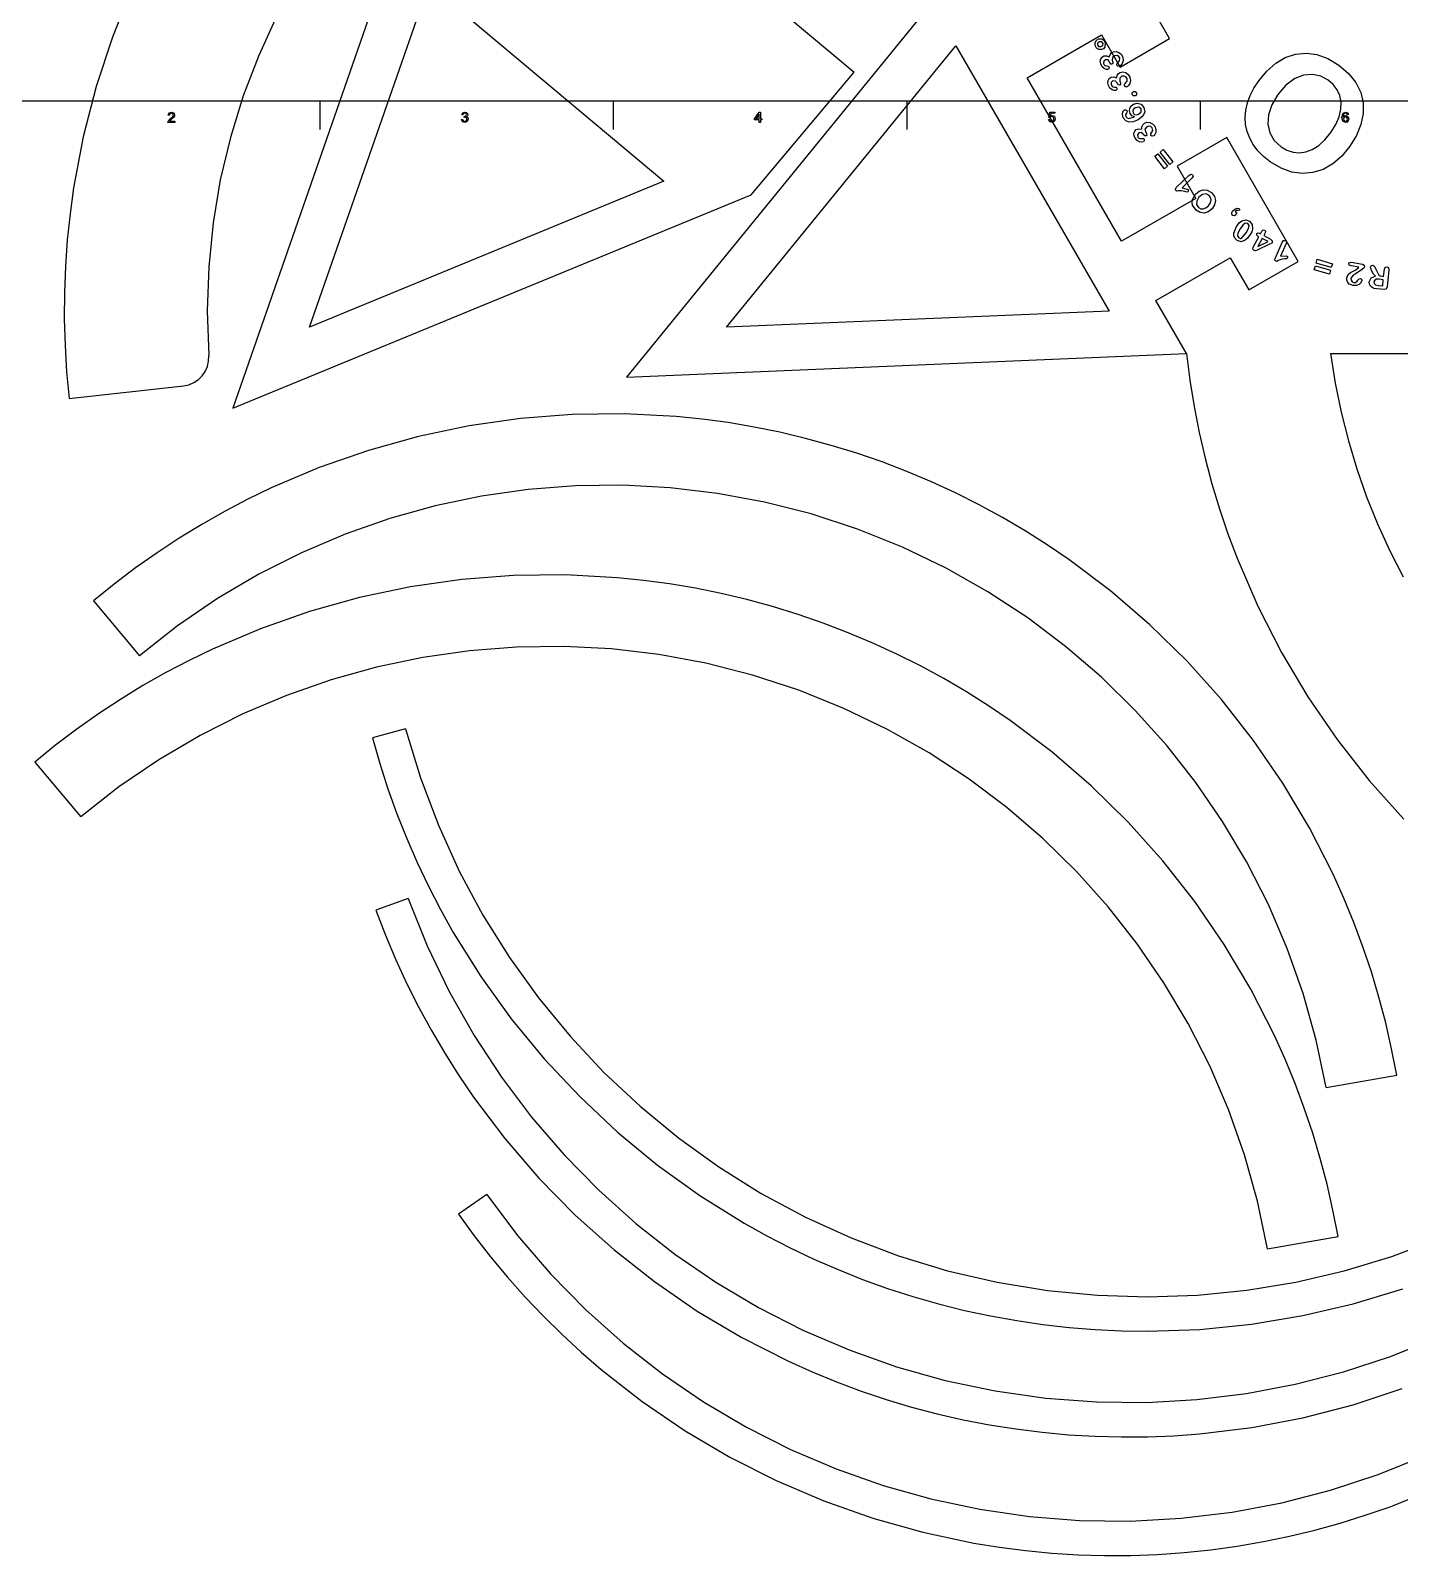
# Model space of a CAD drawing. Extents: x -180 to 1008, y 54 to 897.
# Drawn here: x 67.1 to 306.4, y 58.6 to 325.3 of the extents above; entities that cross this region are included whole.
import ezdxf

# ---------------------------------------------------------------- set-up
doc = ezdxf.new("R2010")
doc.units = 0

msp = doc.modelspace()

# ---------------------------------------------------------------- linework, layer by layer
at = {"layer": 'Layer 1'}
for p, q in [((19.999988, 313.001528), (830.999641, 313.001528)), ((117.624871, 313.001528), (117.624871, 308.00091)), ((168.937304, 313.001528), (168.937304, 308.00091)), ((220.249737, 313.001528), (220.249737, 308.00091)), ((271.5627, 313.001528), (271.5627, 308.00091)), ((91.073141, 309.245243), (91.098779, 309.397828)), ((91.098779, 309.397828), (91.242823, 309.635874)), ((91.114649, 310.524661), (91.289213, 310.909206)), ((91.340484, 310.501378), (91.114649, 310.524661)), ((91.242823, 309.635874), (91.530915, 309.906886)), ((91.289213, 310.909206), (91.695713, 311.042265)), ((91.436919, 310.765061), (91.340484, 310.501378)), ((91.4711, 309.57494), (91.378324, 309.456539)), ((91.378324, 309.456539), (92.256023, 309.456434)), ((91.690831, 310.860258), (91.436919, 310.765061)), ((91.72501, 309.800788), (91.4711, 309.57494)), ((91.530915, 309.906886), (91.925209, 310.285293)), ((91.933755, 310.769929), (91.690831, 310.860258)), ((91.695713, 311.042265), (92.103435, 310.899443)), ((92.063152, 310.115721), (91.72501, 309.800788)), ((91.925209, 310.285293), (92.027751, 310.550193)), ((92.027751, 310.550193), (91.933755, 310.769929)), ((92.209639, 310.334241), (92.063152, 310.115721)), ((92.103435, 310.899443), (92.253583, 310.545431)), ((92.253583, 310.545431), (92.209639, 310.334241)), ((92.256023, 309.456434), (92.256023, 309.245243)), ((142.414866, 309.739855), (142.634597, 309.769144)), ((142.414874, 309.739723), (142.414866, 309.739855)), ((142.59188, 309.375947), (142.414874, 309.739723)), ((142.436848, 310.600332), (142.619955, 310.942146)), ((142.656579, 310.561279), (142.436848, 310.600332)), ((142.983733, 309.23556), (142.59188, 309.375947)), ((142.619955, 310.942146), (142.975187, 311.064199)), ((142.634597, 309.769144), (142.762774, 309.499375)), ((142.766444, 310.802976), (142.656579, 310.561279)), ((142.762774, 309.499375), (142.984945, 309.417593)), ((142.980071, 310.883541), (142.766444, 310.802976)), ((142.848224, 310.11469), (142.872645, 310.307571)), ((143.003257, 310.139031), (142.848224, 310.11469)), ((142.872645, 310.307571), (142.908046, 310.304925)), ((142.908046, 310.304925), (143.160736, 310.378161)), ((142.975187, 311.064199), (143.244966, 311.000725)), ((143.191256, 310.804193), (142.980071, 310.883541)), ((143.415868, 309.397908), (142.983733, 309.23556)), ((142.984945, 309.417593), (143.246181, 309.525013)), ((143.254724, 310.040157), (143.003257, 310.139031)), ((143.160736, 310.378161), (143.273044, 310.603983)), ((143.273044, 310.603983), (143.191256, 310.804193)), ((143.244966, 311.000725), (143.43296, 310.829831)), ((143.246181, 309.525013), (143.353604, 309.791131)), ((143.436622, 310.387924), (143.252293, 310.236557)), ((143.252293, 310.236557), (143.498879, 310.083971)), ((143.353604, 309.791131), (143.254724, 310.040157)), ((143.586771, 309.795867), (143.415868, 309.397908)), ((143.43296, 310.829831), (143.498879, 310.599115)), ((143.498879, 310.599115), (143.436622, 310.387924)), ((143.498879, 310.083971), (143.586771, 309.795867)), ((193.65406, 309.880269), (194.470725, 311.039963)), ((193.65406, 309.678868), (193.65406, 309.880269)), ((194.430439, 309.678868), (193.65406, 309.678868)), ((194.430439, 310.687168), (193.870127, 309.880269)), ((193.870127, 309.880269), (194.430439, 309.880269)), ((194.430439, 309.880269), (194.430439, 310.687168)), ((194.430439, 309.250376), (194.430439, 309.678868)), ((194.470725, 311.039963), (194.65017, 311.039963)), ((194.65017, 311.039963), (194.65017, 309.880269)), ((194.65017, 309.880269), (194.891875, 309.880269)), ((194.891875, 309.678868), (194.65017, 309.678868)), ((194.65017, 309.678868), (194.65017, 309.250376)), ((194.891875, 309.880269), (194.891875, 309.678868)), ((245.038518, 309.757503), (245.269235, 309.777082)), ((245.214302, 309.394997), (245.038518, 309.757555)), ((245.038518, 309.757555), (245.038518, 309.757503)), ((245.077581, 310.134771), (245.250926, 311.053959)), ((245.283885, 310.107916), (245.077581, 310.134771)), ((245.613481, 309.258287), (245.214302, 309.394997)), ((245.250926, 311.053959), (246.140835, 311.053959)), ((245.269235, 309.777082), (245.387646, 309.523188)), ((245.418163, 310.232429), (245.283885, 310.107916)), ((245.426709, 310.844013), (245.330271, 310.363054)), ((245.330271, 310.363054), (245.668414, 310.475343)), ((245.387646, 309.523188), (245.613481, 309.438945)), ((245.609819, 310.281245), (245.418163, 310.232429)), ((246.140835, 310.844013), (245.426709, 310.844013)), ((245.885703, 310.172607), (245.609819, 310.281245)), ((245.613481, 309.438945), (245.882041, 309.558589)), ((246.08346, 309.475563), (245.613481, 309.258287)), ((245.668414, 310.475343), (246.063928, 310.312995)), ((245.882041, 309.558589), (245.991906, 309.875983)), ((245.991906, 309.875983), (245.885703, 310.172607)), ((246.063928, 310.312995), (246.225065, 309.895509)), ((246.225065, 309.895509), (246.08346, 309.475563)), ((246.140835, 311.053959), (246.140835, 310.844013)), ((296.341215, 310.103868), (296.532852, 310.858274)), ((296.514543, 309.437357), (296.341215, 310.103868)), ((296.962562, 309.23593), (296.514543, 309.437357)), ((296.532852, 310.858274), (296.983305, 311.063352)), ((296.621964, 310.603163), (296.559708, 310.189328)), ((296.559708, 310.189328), (296.753806, 310.368769)), ((296.697661, 310.125961), (296.593892, 309.846402)), ((296.593892, 309.846402), (296.641517, 309.629127)), ((296.593892, 309.846402), (296.593892, 309.846402)), ((296.785556, 310.82409), (296.621964, 310.603163)), ((296.641517, 309.629127), (296.77701, 309.47043)), ((296.950338, 310.233382), (296.697661, 310.125961)), ((296.753806, 310.368769), (296.994285, 310.427374)), ((296.77701, 309.47043), (296.958884, 309.41672)), ((296.969891, 310.882695), (296.785556, 310.82409)), ((297.199363, 310.125961), (296.950338, 310.233382)), ((296.958884, 309.41672), (297.198146, 309.529009)), ((297.1896, 310.788688), (296.969891, 310.882695)), ((296.983305, 311.063352), (297.328771, 310.944951)), ((296.994285, 310.427374), (297.367823, 310.264999)), ((297.272627, 310.600702), (297.1896, 310.788688)), ((297.198146, 309.529009), (297.298265, 309.834205)), ((297.298265, 309.834205), (297.199363, 310.125961)), ((297.449633, 309.533798), (297.25064, 309.312844)), ((297.491119, 310.6179), (297.272627, 310.600702)), ((297.328771, 310.944951), (297.491119, 310.617794)), ((297.367823, 310.264999), (297.522869, 309.847514)), ((297.522869, 309.847514), (297.449633, 309.533798)), ((297.491119, 310.617794), (297.491119, 310.6179)), ((92.256023, 309.245243), (91.073141, 309.245243)), ((194.65017, 309.250376), (194.430439, 309.250376)), ((297.25064, 309.312844), (296.962562, 309.23593))]:
    msp.add_line(p, q, dxfattribs=at)
at = {"layer": 'Visible'}
for p, q in [((150.972877, 368.44923), (211.028721, 318.053846)), ((132.974619, 347.00028), (102.447562, 259.286523)), ((266.204867, 323.915339), (253.703313, 345.565949)), ((229.954343, 336.703926), (171.268775, 264.720528)), ((115.851336, 273.460763), (136.71741, 333.41617)), ((136.71741, 333.41617), (177.767992, 298.969184)), ((84.725765, 332.583045), (81.357201, 324.168319)), ((110.113792, 327.856978), (106.947386, 320.975178)), ((81.357201, 324.168319), (78.537288, 315.545247)), ((241.304953, 317.044965), (254.293333, 324.544517)), ((253.16795, 323.211971), (253.399569, 323.619932)), ((253.179063, 322.688309), (253.16795, 323.211971)), ((253.399569, 323.619932), (253.835721, 323.855437)), ((253.624864, 323.125638), (253.569489, 322.787395)), ((253.569489, 322.787395), (253.779608, 322.516568)), ((253.968634, 323.332119), (253.624864, 323.125638)), ((253.835713, 323.855305), (254.328117, 323.85848)), ((253.835721, 323.855437), (253.835713, 323.855305)), ((254.36341, 323.315979), (253.968634, 323.332119)), ((253.968634, 323.332119), (253.968634, 323.332119)), ((254.179589, 322.501751), (254.518816, 322.704316)), ((254.293333, 324.544517), (257.545058, 318.915355)), ((254.328117, 323.85848), (254.720521, 323.611836)), ((254.571587, 323.041897), (254.36341, 323.315979)), ((254.518816, 322.704316), (254.571587, 323.041897)), ((254.720521, 323.611836), (254.959412, 323.140508)), ((254.959412, 323.140508), (254.888004, 322.396421)), ((257.545058, 318.915355), (266.204867, 323.915339)), ((106.947386, 320.975178), (104.238054, 313.893088)), ((188.711145, 273.455736), (228.824573, 322.658808)), ((228.824573, 322.658808), (255.618894, 276.248939)), ((253.419235, 322.222881), (253.179063, 322.688309)), ((253.817504, 321.97494), (253.419235, 322.222881)), ((253.779608, 322.516568), (254.179589, 322.501751)), ((254.31251, 321.978644), (253.817504, 321.97494)), ((254.079687, 319.943498), (254.160882, 320.361116)), ((254.160882, 320.361116), (254.38518, 320.683405)), ((254.652898, 322.133015), (254.31251, 321.978644)), ((254.38518, 320.683405), (254.724095, 320.875889)), ((254.888004, 322.396421), (254.652898, 322.133015)), ((254.987741, 320.207367), (254.69316, 319.964162)), ((254.724095, 320.875889), (255.200082, 320.903485)), ((255.438974, 320.162229), (254.987741, 320.207367)), ((255.200082, 320.903485), (255.656827, 320.699465)), ((255.70592, 319.801946), (255.438974, 320.162229)), ((255.656827, 320.699465), (255.79572, 321.112902)), ((255.79572, 321.112902), (256.036773, 321.417966)), ((256.036773, 321.417966), (256.375574, 321.601984)), ((256.213443, 320.597495), (256.187064, 320.087405)), ((256.187064, 320.087405), (256.247829, 319.932015)), ((256.629564, 320.910417), (256.213443, 320.597495)), ((256.375574, 321.601984), (256.856094, 321.650747)), ((257.01622, 320.926556), (256.629564, 320.910417)), ((256.856094, 321.650747), (257.332248, 321.500807)), ((257.326502, 320.75762), (257.01622, 320.926556)), ((257.500251, 320.477559), (257.326502, 320.75762)), ((257.332248, 321.500807), (257.736105, 321.153119)), ((257.465723, 319.993081), (257.500251, 320.477559)), ((257.736105, 321.153119), (258.006004, 320.633107)), ((258.071194, 320.047903), (257.925343, 319.558953)), ((258.006004, 320.633107), (258.071194, 320.047903)), ((284.749069, 319.586535), (286.420209, 320.57251)), ((286.420209, 320.57251), (288.200071, 321.169846)), ((288.200071, 321.169846), (290.055676, 321.355918)), ((290.055676, 321.355918), (291.954043, 321.1081)), ((291.954043, 321.1081), (293.874891, 320.415646)), ((293.874891, 320.415646), (295.797961, 319.267855)), ((193.031785, 296.604923), (211.028721, 318.053846)), ((254.15485, 319.468572), (254.079687, 319.943498)), ((254.400544, 318.98031), (254.15485, 319.468572)), ((254.735993, 318.661541), (254.400544, 318.98031)), ((254.69316, 319.964162), (254.666405, 319.552603)), ((254.666405, 319.552603), (254.792217, 319.307996)), ((255.09245, 318.515782), (254.735993, 318.661541)), ((254.792217, 319.307996), (254.957896, 319.186024)), ((254.957896, 319.186024), (255.177998, 319.132128)), ((255.396636, 318.525307), (255.09245, 318.515782)), ((255.177998, 319.132128), (255.420538, 319.105088)), ((255.592364, 318.68067), (255.396636, 318.525307)), ((255.420538, 319.105088), (255.534322, 319.039841)), ((255.534322, 319.039841), (255.613927, 318.896094)), ((255.613927, 318.896094), (255.592364, 318.68067)), ((255.739326, 319.696775), (255.70592, 319.801946)), ((255.903296, 319.447432), (255.739326, 319.696775)), ((256.129671, 319.418063), (255.903296, 319.447432)), ((256.302256, 319.557577), (256.129671, 319.418063)), ((256.247829, 319.932015), (256.302073, 319.797104)), ((256.302073, 319.797104), (256.302256, 319.557577)), ((256.91348, 317.031471), (257.022938, 317.453666)), ((256.954405, 319.421555), (257.026494, 319.540327)), ((256.954935, 319.2695), (256.954405, 319.421555)), ((257.123662, 319.058309), (256.954935, 319.2695)), ((257.022938, 317.453666), (257.24193, 317.77495)), ((257.026494, 319.540327), (257.465723, 319.993081)), ((257.391793, 319.039524), (257.123662, 319.058309)), ((257.24193, 317.77495), (257.566947, 317.98233)), ((257.658244, 319.211767), (257.391793, 319.039524)), ((257.566947, 317.98233), (258.042844, 318.064774)), ((257.925343, 319.558953), (257.658244, 319.211767)), ((258.042844, 318.064774), (258.528367, 317.948728)), ((258.528367, 317.948728), (258.955687, 317.630302)), ((258.955687, 317.630302), (259.261503, 317.130558)), ((281.780679, 316.51543), (283.198582, 318.228611)), ((283.198582, 318.228611), (284.749069, 319.586535)), ((289.633119, 317.532146), (288.076151, 316.905727)), ((291.166067, 317.654761), (289.633119, 317.532146)), ((292.615424, 317.337172), (291.166067, 317.654761)), ((295.797961, 319.267855), (297.50159, 317.818961)), ((297.50159, 317.818961), (298.786384, 316.207325)), ((78.537288, 315.545247), (76.277847, 306.740801)), ((257.804349, 288.465794), (241.304953, 317.044965)), ((255.393434, 316.166417), (255.445044, 316.588718)), ((255.501824, 315.697947), (255.393434, 316.166417)), ((255.445044, 316.588718), (255.646111, 316.925982)), ((255.78126, 315.228206), (255.501824, 315.697947)), ((255.646111, 316.925982), (255.970643, 317.141855)), ((256.138307, 314.933831), (255.78126, 315.228206)), ((255.970643, 317.141855), (256.443511, 317.202842)), ((256.280581, 316.493627), (256.003841, 316.230314)), ((256.003841, 316.230314), (256.006222, 315.817882)), ((256.006222, 315.817882), (256.148935, 315.582747)), ((256.504135, 314.813498), (256.138307, 314.933831)), ((256.148935, 315.582747), (256.322785, 315.472733)), ((256.73387, 316.480398), (256.280581, 316.493627)), ((256.322785, 315.472733), (256.546133, 315.434448)), ((256.443511, 317.202842), (256.91348, 317.031471)), ((256.806898, 314.844375), (256.504135, 314.813498)), ((256.546133, 315.434448), (256.789975, 315.424394)), ((257.025504, 316.139774), (256.73387, 316.480398)), ((256.789975, 315.424394), (256.908066, 315.36735)), ((256.991212, 315.013126), (256.806898, 314.844375)), ((256.908066, 315.36735), (256.997588, 315.229555)), ((256.997588, 315.229555), (256.991212, 315.013126)), ((257.066231, 316.037433), (257.025504, 316.139774)), ((257.247338, 315.800234), (257.066231, 316.037433)), ((257.475216, 315.786741), (257.247338, 315.800234)), ((257.637559, 315.938056), (257.475216, 315.786741)), ((257.868865, 317.310553), (257.475793, 316.969136)), ((257.475793, 316.969136), (257.485371, 316.458464)), ((257.485371, 316.458464), (257.556916, 316.307731)), ((257.556916, 316.307731), (257.62052, 316.176948)), ((257.62052, 316.176948), (257.637559, 315.938056)), ((258.253434, 317.35376), (257.868865, 317.310553)), ((258.574833, 317.207075), (258.253434, 317.35376)), ((258.297749, 315.848124), (258.361302, 315.971684)), ((258.308967, 315.696491), (258.297749, 315.848124)), ((258.492135, 315.49771), (258.308967, 315.696491)), ((258.361302, 315.971684), (258.76759, 316.454204)), ((258.76093, 315.497737), (258.492135, 315.49771)), ((258.767855, 316.939926), (258.574833, 317.207075)), ((259.014602, 315.688289), (258.76093, 315.497737)), ((258.76759, 316.454204), (258.767855, 316.939926)), ((259.256613, 316.053387), (259.014602, 315.688289)), ((259.367701, 316.551385), (259.256613, 316.053387)), ((259.261503, 317.130558), (259.367701, 316.551385)), ((280.304863, 313.957159), (280.954564, 315.236328)), ((280.954564, 315.236328), (281.780679, 316.51543)), ((286.545215, 315.769114), (285.112632, 314.100051)), ((288.076151, 316.905727), (286.545215, 315.769114)), ((293.943851, 316.627066), (292.615424, 317.337172)), ((294.829222, 315.85552), (293.943851, 316.627066)), ((295.505559, 314.956122), (294.829222, 315.85552)), ((295.956162, 313.940771), (295.505559, 314.956122)), ((298.786384, 316.207325), (299.639217, 314.467486)), ((104.238054, 313.893088), (101.997214, 306.633516)), ((259.227771, 311.713327), (259.473733, 312.130786)), ((259.473733, 312.130786), (259.872653, 312.444211)), ((259.669911, 314.420249), (259.874809, 314.648557)), ((259.683695, 314.10984), (259.669911, 314.420249)), ((259.910721, 313.901375), (259.683695, 314.10984)), ((259.872653, 312.444211), (260.561352, 312.613994)), ((259.874809, 314.648557), (260.198513, 314.665491)), ((260.215113, 313.915398), (259.910721, 313.901375)), ((260.198513, 314.665491), (260.413534, 314.457396)), ((260.437064, 314.151644), (260.215113, 313.915398)), ((260.413516, 314.457528), (260.437064, 314.151644)), ((260.413534, 314.457396), (260.413516, 314.457528)), ((260.561352, 312.613994), (261.215435, 312.415186)), ((261.215435, 312.415186), (261.697146, 311.877791)), ((279.534703, 311.398621), (279.831576, 312.677924)), ((279.831576, 312.677924), (280.304863, 313.957159)), ((284.062633, 312.325542), (283.472766, 310.583464)), ((285.112632, 314.100051), (284.062633, 312.325542)), ((285.112632, 314.100051), (285.112632, 314.100051)), ((296.186591, 312.805506), (295.956162, 313.940771)), ((296.150784, 311.562273), (296.186591, 312.805506)), ((299.639217, 314.467486), (300.062911, 312.656282)), ((300.062911, 312.656282), (300.06819, 310.782877)), ((257.947026, 310.633881), (258.054883, 311.13897)), ((258.113125, 310.037617), (257.947026, 310.633881)), ((258.054883, 311.13897), (258.328062, 311.437023)), ((258.531312, 309.539354), (258.113125, 310.037617)), ((258.328062, 311.437023), (258.544951, 311.458454)), ((258.651808, 310.876212), (258.516697, 310.581837)), ((258.516697, 310.581837), (258.575744, 310.260237)), ((259.105793, 309.307209), (258.531312, 309.539354)), ((258.544951, 311.458454), (258.723045, 311.313012)), ((258.575744, 310.260237), (258.783243, 310.048306)), ((258.760092, 311.09534), (258.651808, 310.876212)), ((258.723045, 311.313012), (258.760092, 311.09534)), ((258.783243, 310.048306), (259.088804, 309.943531)), ((259.088804, 309.943531), (260.09309, 310.21785)), ((259.166814, 311.25155), (259.227771, 311.713327)), ((259.302847, 310.79144), (259.166814, 311.25155)), ((259.621624, 310.416685), (259.302847, 310.79144)), ((260.09309, 310.217824), (259.621624, 310.416685)), ((259.889427, 311.545978), (259.760014, 311.218133)), ((259.760014, 311.218133), (259.827594, 310.891955)), ((259.827594, 310.891955), (260.056276, 310.651767)), ((260.682692, 309.689319), (259.832608, 309.354252)), ((260.219804, 311.816726), (259.889427, 311.545978)), ((260.056276, 310.651767), (260.398797, 310.557575)), ((260.09309, 310.21785), (260.09309, 310.217824)), ((260.81737, 311.934783), (260.219804, 311.816726)), ((260.398797, 310.557575), (260.787687, 310.661688)), ((261.532813, 310.337971), (260.682692, 309.689319)), ((260.787687, 310.661688), (261.232207, 311.112062)), ((261.222841, 311.642868), (260.81737, 311.934783)), ((261.232207, 311.112062), (261.222841, 311.642868)), ((261.222841, 311.642868), (261.222841, 311.642868)), ((261.86964, 311.087032), (261.532813, 310.337971)), ((261.697146, 311.877791), (261.86964, 311.087032)), ((279.416934, 310.128893), (279.534703, 311.398621)), ((279.488899, 308.889489), (279.416934, 310.128893)), ((283.472766, 310.583464), (283.353363, 308.929412)), ((295.248665, 308.85438), (295.840789, 310.229332)), ((295.840789, 310.229332), (296.150784, 311.562273)), ((300.06819, 310.782877), (299.665792, 308.856366)), ((76.277847, 306.740801), (74.590702, 297.78195)), ((259.832608, 309.354252), (259.105793, 309.307209)), ((259.959722, 307.344267), (260.096421, 307.712355)), ((259.985413, 306.919612), (259.959722, 307.344267)), ((260.176807, 306.478499), (259.985413, 306.919612)), ((260.096421, 307.712355), (260.376519, 307.983394)), ((260.376519, 307.983394), (260.830536, 308.128994)), ((260.798807, 307.401999), (260.574303, 307.09294)), ((260.574303, 307.09294), (260.651183, 306.687731)), ((261.247011, 307.471003), (260.798807, 307.401999)), ((260.830536, 308.128994), (261.323761, 308.045492)), ((261.595482, 307.188798), (261.247011, 307.471003)), ((261.323761, 308.045492), (261.35499, 308.480546)), ((261.35499, 308.480546), (261.512213, 308.836145)), ((261.512213, 308.836145), (261.794322, 309.098929)), ((261.654037, 307.09548), (261.595482, 307.188798)), ((261.875088, 306.894979), (261.654037, 307.09548)), ((261.794322, 309.098929), (262.247436, 309.266145)), ((262.101622, 306.923078), (261.875088, 306.894979)), ((262.212958, 308.492981), (261.888177, 308.086052)), ((261.888177, 308.086052), (261.990028, 307.585541)), ((261.990028, 307.585541), (262.087675, 307.450259)), ((262.087675, 307.450259), (262.173898, 307.333155)), ((262.233895, 307.101274), (262.101622, 306.923078)), ((262.173898, 307.333155), (262.233895, 307.101274)), ((262.583353, 308.605085), (262.212958, 308.492981)), ((262.247436, 309.266145), (262.745947, 309.239952)), ((262.925996, 308.51899), (262.583353, 308.605085)), ((262.745947, 309.239952), (263.223842, 309.004129)), ((262.899379, 307.13231), (262.939516, 307.265342)), ((262.937841, 306.985228), (262.899379, 307.13231)), ((263.164184, 308.29121), (262.925996, 308.51899)), ((263.153971, 306.822854), (262.937841, 306.985228)), ((262.939516, 307.265342), (263.251753, 307.813426)), ((263.418322, 306.871537), (263.153971, 306.822854)), ((263.251753, 307.813426), (263.164184, 308.29121)), ((263.223842, 309.004129), (263.615063, 308.568017)), ((263.633311, 307.104873), (263.418322, 306.871537)), ((263.615063, 308.568017), (263.82434, 308.017631)), ((263.805237, 307.507753), (263.633311, 307.104873)), ((263.82434, 308.017631), (263.805237, 307.507753)), ((279.7506, 307.68041), (279.488899, 308.889489)), ((280.202035, 306.501655), (279.7506, 307.68041)), ((283.353363, 308.929412), (283.714788, 307.419028)), ((283.714788, 307.419028), (284.499429, 306.089265)), ((293.366341, 306.221145), (294.38873, 307.469191)), ((294.38873, 307.469191), (295.248665, 308.85438)), ((298.874798, 306.938726), (297.736572, 305.076058)), ((299.665792, 308.856366), (298.874798, 306.938726)), ((101.997214, 306.633516), (100.236284, 299.219271)), ((260.536661, 306.067072), (260.176807, 306.478499)), ((260.941089, 305.842203), (260.536661, 306.067072)), ((260.651183, 306.687731), (260.834097, 306.482309)), ((260.834097, 306.482309), (261.024988, 306.40558)), ((261.322655, 305.79008), (260.941089, 305.842203)), ((261.024988, 306.40558), (261.25158, 306.408226)), ((261.25158, 306.408226), (261.493186, 306.442622)), ((261.614826, 305.87525), (261.322655, 305.79008)), ((261.493186, 306.442622), (261.619655, 306.407882)), ((261.765554, 306.07456), (261.614826, 305.87525)), ((261.619655, 306.407882), (261.732639, 306.288555)), ((261.732639, 306.288555), (261.765554, 306.07456)), ((264.542826, 304.060713), (265.096265, 304.495211)), ((266.24429, 301.893434), (264.542826, 304.060713)), ((265.096265, 304.495211), (266.797718, 302.327933)), ((276.203459, 306.594863), (267.543657, 301.594879)), ((288.705006, 284.944194), (276.203459, 306.594863)), ((280.830205, 305.368836), (280.202035, 306.501655)), ((281.641171, 304.300715), (280.830205, 305.368836)), ((282.634934, 303.297292), (281.641171, 304.300715)), ((284.499429, 306.089265), (285.687852, 304.983467)), ((285.687852, 304.983467), (286.709177, 304.396232)), ((286.709177, 304.396232), (287.793371, 304.049765)), ((287.793371, 304.049765), (288.895926, 303.946458)), ((288.895926, 303.946458), (290.010484, 304.09505)), ((290.010484, 304.09505), (291.130324, 304.521371)), ((291.130324, 304.521371), (292.27093, 305.235364)), ((292.27093, 305.235364), (293.366341, 306.221145)), ((297.736572, 305.076058), (296.315096, 303.369623)), ((263.604942, 303.324405), (264.158379, 303.758903)), ((265.306396, 301.157153), (263.604942, 303.324405)), ((264.158379, 303.758903), (265.859851, 301.591624)), ((265.859851, 301.591624), (265.306396, 301.157153)), ((266.797718, 302.327933), (266.24429, 301.893434)), ((267.543657, 301.594879), (270.792737, 295.965717)), ((283.811492, 302.358567), (282.634934, 303.297292)), ((285.685297, 301.241781), (283.811492, 302.358567)), ((283.811492, 302.358567), (283.811492, 302.358567)), ((294.737997, 302.009728), (293.035866, 301.033303)), ((296.315096, 303.369623), (294.737997, 302.009728)), ((100.236284, 299.219271), (98.966683, 291.673162)), ((177.767992, 298.969184), (115.851336, 273.460763)), ((267.380277, 297.846267), (269.587005, 299.987696)), ((270.170861, 299.536423), (268.417072, 297.834493)), ((269.587005, 299.987696), (269.941593, 300.203629)), ((269.941593, 300.203629), (270.230604, 300.099588)), ((270.334876, 299.834026), (270.170861, 299.536423)), ((270.170861, 299.536423), (270.170861, 299.536423)), ((270.230604, 300.099588), (270.334876, 299.834026)), ((287.569597, 300.562867), (285.685297, 301.241781)), ((289.433389, 300.301929), (287.569597, 300.562867)), ((291.261576, 300.461396), (289.433389, 300.301929)), ((293.035866, 301.033303), (291.261576, 300.461396)), ((74.590702, 297.78195), (73.965435, 293.253051)), ((102.447562, 259.286523), (193.031785, 296.604923)), ((267.222348, 297.573244), (267.380277, 297.846267)), ((267.302305, 297.332764), (267.222348, 297.573244)), ((267.456689, 297.243071), (267.302305, 297.332764)), ((267.778237, 297.281938), (267.456689, 297.243071)), ((268.291237, 297.297019), (267.778237, 297.281938)), ((268.883479, 297.149488), (268.291237, 297.297019)), ((268.417072, 297.834493), (269.432489, 297.540065)), ((269.214287, 297.04765), (268.883479, 297.149488)), ((269.418678, 297.126257), (269.214287, 297.04765)), ((269.509165, 297.333796), (269.418678, 297.126257)), ((269.432489, 297.540065), (269.509165, 297.333796)), ((270.184249, 295.73881), (270.722701, 296.695304)), ((270.722701, 296.695304), (271.362622, 297.237911)), ((271.327035, 296.158439), (270.938151, 295.502935)), ((271.960738, 296.649241), (271.32693, 296.158439)), ((271.32693, 296.158439), (271.327035, 296.158439)), ((271.362622, 297.237911), (272.067921, 297.480322)), ((272.579254, 296.7356), (271.960738, 296.649241)), ((272.067921, 297.480322), (272.800498, 297.395285)), ((273.102229, 296.480728), (272.579254, 296.7356)), ((272.800498, 297.395285), (273.516063, 296.960866)), ((273.375014, 296.123779), (273.102229, 296.480728)), ((273.466321, 295.690154), (273.375014, 296.123779)), ((273.516063, 296.960866), (274.040731, 296.304568)), ((274.040731, 296.304568), (274.22123, 295.58567)), ((270.792737, 295.965717), (257.804349, 288.465794)), ((270.126536, 295.249259), (270.184249, 295.73881)), ((270.219517, 294.768664), (270.126536, 295.249259)), ((270.844515, 293.888687), (270.219517, 294.768664)), ((271.544179, 293.46464), (270.844515, 293.888687)), ((270.844515, 293.888687), (270.844515, 293.888687)), ((270.938151, 295.502935), (270.923864, 294.879709)), ((270.923864, 294.879709), (271.262186, 294.365281)), ((271.262186, 294.365281), (271.655595, 294.141867)), ((272.263871, 293.373068), (271.544179, 293.46464)), ((271.655595, 294.141867), (272.089828, 294.10763)), ((272.089828, 294.10763), (272.553827, 294.286567)), ((272.973456, 293.608124), (272.263871, 293.373068)), ((272.553827, 294.286567), (273.011212, 294.682039)), ((273.619171, 294.149196), (272.973456, 293.608124)), ((273.011212, 294.682039), (273.348661, 295.193346)), ((273.348661, 295.193346), (273.466321, 295.690154)), ((274.069756, 294.850632), (273.619171, 294.149196)), ((274.22123, 295.58567), (274.069756, 294.850632)), ((277.067931, 293.448686), (277.212922, 293.754226)), ((277.081425, 293.185214), (277.067931, 293.448686)), ((277.212922, 293.754226), (277.592943, 294.093554)), ((277.592943, 294.093554), (278.031648, 294.232857)), ((277.694437, 293.661966), (277.88155, 293.396907)), ((277.694463, 293.661966), (277.694437, 293.661966)), ((277.898239, 293.812759), (277.694463, 293.661966)), ((277.88155, 293.396907), (277.809001, 293.07274)), ((278.204288, 293.836353), (277.898239, 293.812759)), ((278.031648, 294.232857), (278.349545, 294.174675)), ((278.396799, 293.916892), (278.204288, 293.836353)), ((278.349545, 294.174675), (278.428417, 294.049289)), ((278.428417, 294.049289), (278.396799, 293.916892)), ((73.965435, 293.253051), (73.487674, 288.695665)), ((98.966683, 291.673162), (98.199828, 284.017997)), ((277.231284, 292.992836), (277.081425, 293.185214)), ((277.541085, 292.914016), (277.231284, 292.992836)), ((277.427579, 289.880308), (277.924174, 291.049897)), ((277.809001, 293.07274), (277.541085, 292.914016)), ((277.924174, 291.049897), (277.924201, 291.049897)), ((277.924201, 291.049897), (278.373754, 291.661719)), ((278.373754, 291.661719), (278.848495, 292.041739)), ((279.012669, 291.29035), (278.517872, 290.611827)), ((278.848495, 292.041739), (279.509027, 292.202897)), ((279.440711, 291.601394), (279.012669, 291.29035)), ((279.859493, 291.540381), (279.440711, 291.601394)), ((279.509027, 292.202897), (280.145851, 292.004327)), ((280.092326, 291.199783), (279.859493, 291.540381)), ((279.99959, 290.68038), (280.092326, 291.199783)), ((280.145851, 292.004327), (280.642659, 291.417773)), ((280.642659, 291.417773), (280.712694, 290.617833)), ((73.487674, 288.695665), (73.158899, 284.113163)), ((277.445041, 289.364424), (277.427579, 289.880308)), ((277.638478, 288.931169), (277.445041, 289.364424)), ((278.014477, 288.585994), (277.638478, 288.931169)), ((278.734354, 288.373111), (278.014477, 288.585994)), ((278.13936, 289.901183), (278.055222, 289.395407)), ((278.055222, 289.395407), (278.29631, 289.052772)), ((278.517872, 290.611827), (278.13936, 289.901183)), ((278.29631, 289.052772), (278.598332, 288.967801)), ((278.517872, 290.611827), (278.517872, 290.611827)), ((278.598332, 288.967801), (278.904798, 289.091189)), ((279.436584, 288.62547), (278.734354, 288.373111)), ((278.904798, 289.091189), (279.608166, 289.949311)), ((279.848196, 289.026234), (279.436584, 288.62547)), ((279.608166, 289.949311), (279.99959, 290.68038)), ((280.274333, 289.621096), (279.848196, 289.026234)), ((280.554923, 290.136292), (280.274333, 289.621096)), ((280.712694, 290.617833), (280.554923, 290.136292)), ((280.82202, 287.426962), (281.80476, 289.258591)), ((281.438604, 289.519046), (281.44416, 289.796435)), ((281.703002, 289.313201), (281.438604, 289.519046)), ((281.44416, 289.796435), (281.641989, 289.949337)), ((281.641989, 289.949337), (281.944778, 289.866126)), ((282.396368, 288.94117), (281.658684, 287.566265)), ((281.658684, 287.566265), (283.413928, 288.395203)), ((281.80476, 289.258591), (281.703002, 289.313201)), ((281.944778, 289.866126), (282.089134, 289.788683)), ((282.089134, 289.788683), (282.325301, 290.228843)), ((282.325301, 290.228843), (282.551784, 290.457813)), ((283.413928, 288.395203), (282.396368, 288.94117)), ((282.551784, 290.457813), (282.814092, 290.42982)), ((282.916935, 289.911423), (282.680768, 289.471262)), ((282.680768, 289.471262), (283.868719, 288.833882)), ((282.814092, 290.42982), (282.981202, 290.224345)), ((282.981202, 290.224345), (282.916909, 289.911423)), ((282.916909, 289.911423), (282.916935, 289.911423)), ((283.94865, 288.062596), (283.826677, 288.000049)), ((283.868719, 288.833882), (284.152538, 288.550567)), ((284.050382, 288.132975), (283.94865, 288.062596)), ((284.115205, 288.214017), (284.050382, 288.132975)), ((284.152538, 288.550567), (284.115205, 288.214017)), ((284.632782, 285.458782), (285.89233, 288.263917)), ((286.601597, 288.060374), (285.600574, 285.830944)), ((285.89233, 288.263917), (286.14207, 288.595572)), ((286.14207, 288.595572), (286.449065, 288.605653)), ((286.449065, 288.605653), (286.644063, 288.397399)), ((286.644063, 288.397399), (286.601597, 288.060268)), ((286.601597, 288.060268), (286.601597, 288.060374)), ((263.802446, 278.073503), (276.793479, 285.573373)), ((276.793479, 285.573373), (280.042558, 279.944369)), ((280.74625, 287.069901), (280.82202, 287.426962)), ((280.960794, 286.822205), (280.74625, 287.069901)), ((281.193124, 286.795085), (280.960794, 286.822205)), ((281.522503, 286.926186), (281.193124, 286.795085)), ((283.676923, 287.931072), (281.522503, 286.926186)), ((283.826677, 288.000049), (283.676923, 287.931072)), ((284.586877, 285.146733), (284.632782, 285.458782)), ((285.600574, 285.830944), (286.652926, 285.932465)), ((286.287035, 285.366707), (285.682198, 285.285004)), ((286.632077, 285.394277), (286.287035, 285.366707)), ((286.79297, 285.542813), (286.632077, 285.394277)), ((286.652926, 285.932465), (286.800378, 285.769111)), ((286.800378, 285.769111), (286.79297, 285.542813)), ((73.158899, 284.113163), (72.980586, 279.508917)), ((98.199828, 284.017997), (97.947138, 276.276584)), ((280.042558, 279.944369), (288.705006, 284.944194)), ((284.750019, 284.952793), (284.586877, 285.146733)), ((284.926602, 284.9266), (284.750019, 284.952793)), ((285.211055, 285.081487), (284.926602, 284.9266)), ((285.682198, 285.285004), (285.211055, 285.081487)), ((291.487069, 283.485945), (291.683046, 284.161717)), ((294.133429, 282.718575), (291.487069, 283.485945)), ((291.683046, 284.161717), (294.329379, 283.394347)), ((291.819148, 284.631166), (292.015124, 285.306938)), ((294.465507, 283.86377), (291.819148, 284.631166)), ((292.015124, 285.306938), (294.661457, 284.539568)), ((294.329379, 283.394347), (294.133429, 282.718575)), ((294.661457, 284.539568), (294.465507, 283.86377)), ((297.44786, 282.630734), (297.853624, 282.991784)), ((297.55618, 284.559358), (297.682757, 284.763114)), ((297.623331, 284.309936), (297.55618, 284.559358)), ((297.922733, 284.16894), (297.623331, 284.309936)), ((297.682757, 284.763114), (297.957923, 284.806532)), ((297.853624, 282.991784), (298.507277, 283.365692)), ((299.30256, 283.921528), (297.922733, 284.16894)), ((297.957923, 284.806532), (299.903455, 284.457706)), ((298.728627, 282.774852), (298.314158, 282.532679)), ((298.507277, 283.365692), (299.142329, 283.772938)), ((299.19469, 283.04597), (298.728627, 282.774852)), ((299.142329, 283.772938), (299.302666, 283.921528)), ((299.940946, 283.55606), (299.19469, 283.04597)), ((299.302666, 283.921528), (299.30256, 283.921528)), ((299.903455, 284.457706), (300.193305, 284.293849)), ((300.141474, 283.77659), (299.940946, 283.55606)), ((300.257864, 284.0149), (300.141474, 283.77659)), ((300.193305, 284.293849), (300.257864, 284.0149)), ((301.304157, 283.975291), (301.370541, 284.125125)), ((301.36218, 283.694119), (301.304157, 283.975291)), ((301.552309, 283.224193), (301.36218, 283.694119)), ((301.370541, 284.125125), (301.516009, 284.229238)), ((301.516009, 284.229238), (301.718309, 284.254638)), ((301.847161, 282.722094), (301.552309, 283.224193)), ((301.718309, 284.254638), (301.936299, 284.167881)), ((302.217233, 282.350064), (301.847161, 282.722094)), ((301.936299, 284.167881), (302.078036, 283.994315)), ((302.078036, 283.994315), (302.225832, 283.693299)), ((302.225832, 283.693299), (302.490441, 283.132198)), ((302.490441, 283.132198), (302.752987, 282.657642)), ((303.626772, 282.302386), (303.753693, 283.560902)), ((303.753693, 283.560902), (303.900166, 283.915919)), ((303.900166, 283.915919), (304.197928, 284.00466)), ((304.197928, 284.00466), (304.479444, 283.852102)), ((304.547283, 283.480865), (304.24333, 280.466868)), ((304.479444, 283.852102), (304.547283, 283.480865)), ((297.176847, 282.062727), (297.44786, 282.630734)), ((297.183991, 281.646696), (297.176847, 282.062727)), ((297.339143, 281.264189), (297.183991, 281.646696)), ((297.622564, 280.97328), (297.339143, 281.264189)), ((298.289736, 280.722693), (297.622564, 280.97328)), ((298.03788, 282.254814), (297.903869, 281.948718)), ((297.903869, 281.948718), (297.931782, 281.632674)), ((297.931782, 281.632674), (298.113736, 281.384495)), ((298.314158, 282.532679), (298.03788, 282.254814)), ((298.113736, 281.384495), (298.401814, 281.256463)), ((298.894573, 280.717931), (298.289736, 280.722693)), ((298.401814, 281.256463), (298.724718, 281.277001)), ((298.724718, 281.277001), (299.000856, 281.462811)), ((299.353387, 280.903033), (298.894573, 280.717931)), ((299.000856, 281.462811), (299.129602, 281.663445)), ((299.129602, 281.663445), (299.318515, 281.910592)), ((299.318515, 281.910592), (299.56291, 281.96499)), ((299.661044, 281.218919), (299.353387, 280.903033)), ((299.56291, 281.96499), (299.766665, 281.83844)), ((299.811247, 281.58489), (299.661044, 281.218919)), ((299.766665, 281.83844), (299.811247, 281.58489)), ((301.11252, 281.379124), (301.431607, 282.054128)), ((301.146651, 280.968094), (301.11252, 281.379124)), ((301.326461, 280.609875), (301.146651, 280.968094)), ((301.63007, 280.355214), (301.326461, 280.609875)), ((301.431607, 282.054128), (302.217233, 282.350064)), ((301.962916, 280.229881), (301.63007, 280.355214)), ((302.05925, 281.666514), (301.921905, 281.348379)), ((301.921905, 281.348379), (301.975907, 281.054136)), ((302.417417, 280.159766), (301.962916, 280.229881)), ((301.975907, 281.054136), (302.186832, 280.843899)), ((302.372834, 281.804944), (302.05925, 281.666514)), ((302.186832, 280.843899), (302.728672, 280.72989)), ((302.858635, 281.804944), (302.372834, 281.804944)), ((303.707973, 280.029618), (302.417417, 280.159766)), ((302.728672, 280.730287), (303.4608, 280.656442)), ((302.728672, 280.72989), (302.728672, 280.730287)), ((302.752987, 282.657642), (303.004526, 282.421739)), ((303.569384, 281.733268), (302.858635, 281.804944)), ((303.004526, 282.421739), (303.348881, 282.330353)), ((303.348881, 282.330432), (303.626772, 282.302386)), ((303.348881, 282.330353), (303.348881, 282.330432)), ((303.4608, 280.656442), (303.569384, 281.733268)), ((304.090983, 280.107062), (303.707973, 280.029618)), ((304.24333, 280.466868), (304.090983, 280.107062)), ((72.980586, 279.508917), (72.954214, 274.886297)), ((269.152322, 268.807013), (263.802446, 278.073503)), ((72.954214, 274.886297), (73.081261, 270.248676)), ((97.947138, 276.276584), (98.220031, 268.471733)), ((255.618894, 276.248939), (188.711145, 273.455736)), ((73.081261, 270.248676), (73.363203, 265.599424)), ((97.979129, 266.554991), (98.191552, 267.487811)), ((98.191552, 267.487811), (98.220031, 268.471733)), ((171.268775, 264.720528), (269.152322, 268.807013)), ((269.153407, 268.80696), (269.746511, 264.166619)), ((294.340465, 268.806986), (295.155217, 263.668111)), ((294.340624, 268.807013), (335.716113, 268.807013)), ((73.363203, 265.599424), (73.80152, 260.941913)), ((95.626203, 263.737339), (96.4063, 264.264448)), ((96.4063, 264.264448), (97.069694, 264.923179)), ((97.069694, 264.923179), (97.599573, 265.693404)), ((97.599573, 265.693404), (97.979129, 266.554991)), ((269.746511, 264.166619), (270.490377, 259.568609)), ((73.801425, 260.942018), (93.783262, 263.15843)), ((93.783138, 263.15851), (94.746213, 263.361983)), ((94.746213, 263.361983), (95.626203, 263.737339)), ((295.155217, 263.668111), (296.197341, 258.589662)), ((270.490377, 259.568609), (271.382825, 255.015894)), ((143.727761, 256.190026), (134.85709, 254.328297)), ((152.700214, 257.474522), (143.727761, 256.190026)), ((161.745449, 258.176671), (152.700214, 257.474522)), ((170.834464, 258.291359), (161.745449, 258.176671)), ((179.93826, 257.813473), (170.834464, 258.291359)), ((184.486638, 257.350717), (179.93826, 257.813473)), ((189.027836, 256.7379), (184.486638, 257.350717)), ((193.558228, 255.974382), (189.027836, 256.7379)), ((296.197341, 258.589662), (297.463149, 253.578496)), ((134.85709, 254.328297), (126.117201, 251.894448)), ((198.074191, 255.059525), (193.558228, 255.974382)), ((202.572098, 253.992689), (198.074191, 255.059525)), ((207.048325, 252.773236), (202.572098, 253.992689)), ((271.382825, 255.015894), (272.421673, 250.511441)), ((297.463149, 253.578496), (298.948956, 248.641465)), ((126.117201, 251.894448), (117.537095, 248.893592)), ((211.499246, 251.400525), (207.048325, 252.773236)), ((215.921237, 249.873918), (211.499246, 251.400525)), ((117.537095, 248.893592), (109.145772, 245.330844)), ((220.289963, 248.200966), (215.921237, 249.873918)), ((224.581929, 246.391526), (220.289963, 248.200966)), ((272.421673, 250.511441), (273.604741, 246.058214)), ((298.948956, 248.641465), (300.651076, 243.785423)), ((162.307333, 245.689214), (154.069707, 245.049756)), ((170.58483, 245.793662), (162.307333, 245.689214)), ((178.875787, 245.358445), (170.58483, 245.793662)), ((187.153795, 244.378905), (178.875787, 245.358445)), ((228.794767, 244.448419), (224.581929, 246.391526)), ((273.604741, 246.058214), (274.929848, 241.659179)), ((105.029967, 243.340358), (100.972233, 241.211317)), ((109.145772, 245.330844), (105.029967, 243.340358)), ((145.898365, 243.879947), (137.819717, 242.184443)), ((154.069707, 245.049756), (145.898365, 243.879947)), ((195.392441, 242.850385), (187.153795, 244.378905)), ((203.565314, 240.768229), (195.392441, 242.850385)), ((232.926113, 242.374464), (228.794767, 244.448419)), ((300.651076, 243.785423), (302.565822, 239.017226)), ((100.972233, 241.211317), (96.976195, 238.944359)), ((137.819717, 242.184443), (129.860175, 239.967901)), ((211.646003, 238.127778), (203.565314, 240.768229)), ((236.9736, 240.172481), (232.926113, 242.374464)), ((240.934862, 237.845289), (236.9736, 240.172481)), ((274.929848, 241.659179), (276.394813, 237.317302)), ((96.976195, 238.944359), (93.045478, 236.540124)), ((129.860175, 239.967901), (122.046149, 237.234978)), ((219.533419, 234.956314), (211.646003, 238.127778)), ((244.807533, 235.395709), (240.934862, 237.845289)), ((302.565822, 239.017226), (304.689507, 234.343727)), ((93.045478, 236.540124), (89.183707, 233.999252)), ((122.046149, 237.234978), (114.404051, 233.990331)), ((227.132588, 231.297917), (219.533419, 234.956314)), ((248.589246, 232.82656), (244.807533, 235.395709)), ((276.394813, 237.317302), (277.997456, 233.035548)), ((89.183707, 233.999252), (85.394508, 231.32238)), ((114.404051, 233.990331), (106.960292, 230.238618)), ((255.870338, 227.340835), (248.589246, 232.82656)), ((277.997456, 233.035548), (281.607051, 224.66427)), ((304.689507, 234.343727), (307.018446, 229.77178)), ((85.394508, 231.32238), (81.681505, 228.510148)), ((106.960292, 230.238618), (99.741282, 225.984495)), ((151.484867, 229.985939), (142.439631, 229.28379)), ((160.573883, 230.100627), (151.484867, 229.985939)), ((169.67768, 229.62274), (160.573883, 230.100627)), ((174.226059, 229.159984), (169.67768, 229.62274)), ((234.426271, 227.173132), (227.132588, 231.297917)), ((81.681505, 228.510148), (78.048323, 225.563197)), ((133.467177, 227.999294), (124.596504, 226.137565)), ((142.439631, 229.28379), (133.467177, 227.999294)), ((178.767257, 228.547166), (174.226059, 229.159984)), ((183.29765, 227.783648), (178.767257, 228.547166)), ((187.813613, 226.868791), (183.29765, 227.783648)), ((192.311521, 225.801955), (187.813613, 226.868791)), ((241.397229, 222.602503), (234.426271, 227.173132)), ((262.759208, 221.410673), (255.870338, 227.340835)), ((78.048246, 225.563303), (86.083103, 215.987779)), ((99.741282, 225.984495), (92.773434, 221.232619)), ((124.596504, 226.137565), (115.856614, 223.703715)), ((196.787748, 224.5825), (192.311521, 225.801955)), ((201.23867, 223.209789), (196.787748, 224.5825)), ((281.607051, 224.66427), (285.741188, 216.56907)), ((115.856614, 223.703715), (107.276507, 220.70286)), ((205.660662, 221.683181), (201.23867, 223.209789)), ((210.029388, 220.010229), (205.660662, 221.683181)), ((248.028223, 217.606574), (241.397229, 222.602503)), ((269.236927, 215.058631), (262.759208, 221.410673)), ((92.773434, 221.232619), (86.083159, 215.987647)), ((107.276507, 220.70286), (98.885183, 217.140111)), ((214.321354, 218.200789), (210.029388, 220.010229)), ((98.885183, 217.140111), (94.769378, 215.149625)), ((143.809111, 216.859009), (135.63777, 215.6892)), ((152.046735, 217.498466), (143.809111, 216.859009)), ((160.324231, 217.602914), (152.046735, 217.498466)), ((168.615188, 217.167696), (160.324231, 217.602914)), ((176.893195, 216.188156), (168.615188, 217.167696)), ((185.13184, 214.659636), (176.893195, 216.188156)), ((218.534193, 216.257681), (214.321354, 218.200789)), ((222.665539, 214.183725), (218.534193, 216.257681)), ((254.302016, 212.20589), (248.028223, 217.606574)), ((285.741188, 216.56907), (290.38242, 208.773672)), ((94.769378, 215.149625), (90.711643, 213.020583)), ((127.559122, 213.993697), (119.599581, 211.777156)), ((135.63777, 215.6892), (127.559122, 213.993697)), ((193.304712, 212.577479), (185.13184, 214.659636)), ((226.713026, 211.981741), (222.665539, 214.183725)), ((275.284567, 208.307269), (269.236927, 215.058631)), ((86.715605, 210.753625), (82.784887, 208.34939)), ((90.711643, 213.020583), (86.715605, 210.753625)), ((119.599581, 211.777156), (111.785555, 209.044234)), ((201.3854, 209.937029), (193.304712, 212.577479)), ((230.674288, 209.654549), (226.713026, 211.981741)), ((260.201368, 206.420994), (254.302016, 212.20589)), ((82.784887, 208.34939), (78.923116, 205.808517)), ((111.785555, 209.044234), (104.143458, 205.799589)), ((209.272815, 206.765565), (201.3854, 209.937029)), ((234.546959, 207.204968), (230.674288, 209.654549)), ((280.8832, 201.179144), (275.284567, 208.307269)), ((290.38242, 208.773672), (295.513301, 201.301798)), ((78.923116, 205.808517), (75.133917, 203.131644)), ((104.143458, 205.799589), (96.699699, 202.047877)), ((216.871983, 203.107169), (209.272815, 206.765565)), ((238.328673, 204.635818), (234.546959, 207.204968)), ((265.709041, 200.272431), (260.201368, 206.420994)), ((75.133917, 203.131644), (71.420913, 200.319412)), ((132.626957, 203.181962), (126.831266, 201.629124)), ((132.626891, 203.181962), (135.224873, 194.633484)), ((224.165665, 198.982384), (216.871983, 203.107169)), ((245.609765, 199.150091), (238.328673, 204.635818)), ((71.420913, 200.319412), (67.787731, 197.37246)), ((96.699699, 202.047877), (89.48069, 197.793755)), ((126.831343, 201.629045), (128.117169, 197.131136)), ((270.807795, 193.780745), (265.709041, 200.272431)), ((286.013896, 193.696816), (280.8832, 201.179144)), ((295.513301, 201.301798), (301.116386, 194.177174)), ((67.787718, 197.372513), (75.822574, 187.79699)), ((89.48069, 197.793755), (82.512842, 193.041881)), ((231.136622, 194.411756), (224.165665, 198.982384)), ((252.498635, 193.219927), (245.609765, 199.150091)), ((128.117169, 197.131136), (129.545654, 192.6978)), ((82.512842, 193.041881), (75.822566, 187.79691)), ((129.545654, 192.6978), (131.114194, 188.331639)), ((135.224873, 194.633484), (138.359068, 186.342193)), ((237.767616, 189.415827), (231.136622, 194.411756)), ((258.976354, 186.867884), (252.498635, 193.219927)), ((275.480393, 186.96648), (270.807795, 193.780745)), ((290.657726, 185.882842), (286.013896, 193.696816)), ((301.116386, 194.177174), (307.174229, 187.423522)), ((244.041408, 184.015143), (237.767616, 189.415827)), ((131.114194, 188.331639), (132.820187, 184.035257)), ((265.023994, 180.11652), (258.976354, 186.867884)), ((279.709596, 179.850181), (275.480393, 186.96648)), ((132.820187, 184.035257), (134.661029, 179.811257)), ((138.359068, 186.342193), (142.009544, 178.328019)), ((294.795762, 177.75978), (290.657726, 185.882842)), ((249.94076, 178.230248), (244.041408, 184.015143)), ((134.661029, 179.811257), (136.634119, 175.66224)), ((270.622626, 172.988394), (265.023994, 180.11652)), ((283.478164, 172.452392), (279.709596, 179.850181)), ((142.009544, 178.328019), (146.156372, 170.610892)), ((255.448432, 172.081686), (249.94076, 178.230248)), ((296.669193, 173.589391), (294.795762, 177.75978)), ((133.080452, 173.529351), (127.442188, 171.477246)), ((133.080352, 173.529272), (136.413497, 165.239752)), ((136.634119, 175.66224), (138.736852, 171.590811)), ((298.409076, 169.35019), (296.669193, 173.589391)), ((127.442204, 171.477166), (129.115156, 167.10844)), ((138.736852, 171.590811), (140.966627, 167.599572)), ((260.547186, 165.590001), (255.448432, 172.081686)), ((275.753321, 165.506063), (270.622626, 172.988394)), ((286.76886, 164.793656), (283.478164, 172.452392)), ((146.156372, 170.610892), (150.779622, 163.210744)), ((300.013047, 165.044996), (298.409076, 169.35019)), ((129.115156, 167.10844), (130.924595, 162.816474)), ((140.966627, 167.599572), (145.796888, 159.868074)), ((265.219784, 158.775737), (260.547186, 165.590001)), ((280.397151, 157.692087), (275.753321, 165.506063)), ((130.924595, 162.816474), (132.867702, 158.603635)), ((136.413497, 165.239752), (140.2584, 157.253175)), ((150.779622, 163.210744), (155.859362, 156.147504)), ((289.564445, 156.894519), (286.76886, 164.793656)), ((301.478738, 160.676629), (300.013047, 165.044996)), ((302.803785, 156.24791), (301.478738, 160.676629)), ((132.867702, 158.603635), (134.941657, 154.472289)), ((145.796888, 159.868074), (151.10408, 152.488571)), ((269.448986, 151.659439), (265.219784, 158.775737)), ((284.535187, 149.569024), (280.397151, 157.692087)), ((140.2584, 157.253175), (144.593467, 149.587657)), ((155.859362, 156.147504), (161.375662, 149.441104)), ((291.84768, 148.775525), (289.564445, 156.894519)), ((303.985821, 151.761656), (302.803785, 156.24791)), ((134.941657, 154.472289), (137.14364, 150.424802)), ((151.10408, 152.488571), (156.86738, 145.481884)), ((137.14364, 150.424802), (139.470831, 146.46354)), ((144.593467, 149.587657), (149.397107, 142.261317)), ((161.375662, 149.441104), (167.308593, 143.111472)), ((273.217555, 144.261651), (269.448986, 151.659439)), ((286.408616, 145.398634), (284.535187, 149.569024)), ((305.022479, 147.22069), (303.985821, 151.761656)), ((293.601326, 140.457217), (291.84768, 148.775525)), ((305.911394, 142.62783), (305.022479, 147.22069)), ((139.470831, 146.46354), (141.920411, 142.590868)), ((156.86738, 145.481884), (163.065965, 138.868837)), ((276.508251, 136.602917), (273.217555, 144.261651)), ((288.148499, 141.159432), (286.408616, 145.398634)), ((141.920411, 142.590868), (144.48956, 138.809154)), ((149.397107, 142.261317), (154.64773, 135.292271)), ((167.308593, 143.111472), (173.638223, 137.17854)), ((293.602437, 140.45727), (305.910838, 142.627909)), ((144.48956, 138.809154), (149.975285, 131.528062)), ((163.065965, 138.868837), (169.679012, 132.670252)), ((289.752469, 136.854237), (288.148499, 141.159432)), ((173.638223, 137.17854), (180.344623, 131.662237)), ((279.303836, 128.703781), (276.508251, 136.602917)), ((291.21816, 132.48587), (289.752469, 136.854237)), ((154.64773, 135.292271), (160.323743, 128.698638)), ((149.975285, 131.528062), (155.905447, 124.639191)), ((169.679012, 132.670252), (176.685699, 126.906952)), ((180.344623, 131.662237), (187.407862, 126.582496)), ((292.543206, 128.057149), (291.21816, 132.48587)), ((160.323743, 128.698638), (166.403554, 122.498534)), ((281.587071, 120.584787), (279.303836, 128.703781)), ((293.725241, 123.570895), (292.543206, 128.057149)), ((176.685699, 126.906952), (184.065202, 121.59976)), ((187.407862, 126.582496), (194.808009, 121.959245)), ((155.905447, 124.639191), (162.257488, 118.161471)), ((294.761898, 119.029928), (293.725241, 123.570895)), ((146.806489, 121.757867), (141.891595, 118.316436)), ((146.806513, 121.757946), (152.17157, 114.613566)), ((166.403554, 122.498534), (172.865572, 116.710078)), ((184.065202, 121.59976), (191.7967, 116.769499)), ((194.808009, 121.959245), (202.525134, 117.812415)), ((283.340718, 112.266481), (281.587071, 120.584787)), ((141.891606, 118.316489), (144.638263, 114.529615)), ((162.257488, 118.161471), (169.00885, 112.11383)), ((202.525134, 117.812415), (210.539307, 114.161936)), ((295.650812, 114.437067), (294.761898, 119.029928)), ((172.865572, 116.710078), (179.688206, 111.351386)), ((191.7967, 116.769499), (195.787939, 114.539724)), ((144.638263, 114.529615), (147.496889, 110.852211)), ((152.17157, 114.613566), (157.952539, 107.894259)), ((169.00885, 112.11383), (176.136975, 106.515197)), ((195.787939, 114.539724), (199.859368, 112.436991)), ((199.859368, 112.436991), (204.008385, 110.463901)), ((210.539307, 114.161936), (218.830597, 111.027739)), ((283.341908, 112.266481), (295.650309, 114.43712)), ((305.045382, 110.944906), (313.175839, 113.994668)), ((147.496889, 110.852211), (150.46415, 107.285834)), ((179.688206, 111.351386), (186.849864, 106.440577)), ((204.008385, 110.463901), (208.232385, 108.623059)), ((218.830597, 111.027739), (227.379075, 108.429755)), ((296.742497, 108.429751), (305.045382, 110.944906)), ((150.46415, 107.285834), (153.536708, 103.832039)), ((157.952539, 107.894259), (164.123874, 101.611935)), ((208.232385, 108.623059), (212.528767, 106.917066)), ((212.528767, 106.917066), (216.894928, 105.348526)), ((227.379075, 108.429755), (236.081266, 106.405435)), ((288.29441, 106.456498), (296.742497, 108.429751)), ((176.136975, 106.515197), (183.619303, 101.384501)), ((186.849864, 106.440577), (194.328954, 101.995767)), ((216.894928, 105.348526), (221.328264, 103.920041)), ((236.081266, 106.405435), (244.828832, 104.974083)), ((244.828832, 104.974083), (253.594548, 104.128402)), ((253.594548, 104.128402), (262.35119, 103.861098)), ((262.35119, 103.861098), (271.071531, 104.164876)), ((271.071531, 104.164876), (279.728346, 105.032441)), ((279.728346, 105.032441), (288.29441, 106.456498)), ((298.295419, 102.634218), (306.970074, 105.261993)), ((153.536708, 103.832039), (156.711227, 100.492382)), ((164.123874, 101.611935), (170.660031, 95.778508)), ((183.619303, 101.384501), (191.433278, 96.740669)), ((194.328954, 101.995767), (202.103885, 98.035075)), ((221.328264, 103.920041), (225.826173, 102.634215)), ((225.826173, 102.634215), (230.36439, 101.498819)), ((230.36439, 101.498819), (234.918014, 100.519255)), ((289.46906, 100.57261), (298.295419, 102.634218)), ((156.711227, 100.492382), (159.984372, 97.268417)), ((234.918014, 100.519255), (239.48349, 99.694571)), ((239.48349, 99.694571), (244.057263, 99.023813)), ((244.057263, 99.023813), (248.635776, 98.506029)), ((271.475008, 98.178376), (280.519441, 99.084788)), ((280.519441, 99.084788), (289.46906, 100.57261)), ((159.984372, 97.268417), (163.352805, 94.161702)), ((191.433278, 96.740669), (199.556339, 92.602632)), ((202.103885, 98.035075), (210.153065, 94.576617)), ((248.635776, 98.506029), (253.215474, 98.140267)), ((253.215474, 98.140267), (257.792802, 97.925573)), ((257.792802, 97.925573), (262.364204, 97.860995)), ((262.364204, 97.860995), (271.475008, 98.178376)), ((304.829659, 93.44125), (312.881738, 96.670479)), ((163.352805, 94.161702), (166.813192, 91.173791)), ((170.660031, 95.778508), (177.535465, 90.405888)), ((210.153065, 94.576617), (218.454902, 91.638511)), ((296.585699, 90.739205), (304.829659, 93.44125)), ((166.813192, 91.173791), (173.996481, 85.560606)), ((199.556339, 92.602632), (203.726728, 90.729202)), ((203.726728, 90.729202), (207.96593, 88.989318)), ((218.454902, 91.638511), (226.987806, 89.238875)), ((288.176347, 88.573985), (296.585699, 90.739205)), ((177.535465, 90.405888), (184.72463, 85.505987)), ((207.96593, 88.989318), (212.271124, 87.385347)), ((226.987806, 89.238875), (235.730183, 87.395827)), ((279.628087, 86.955229), (288.176347, 88.573985)), ((173.996481, 85.560606), (181.50755, 80.441307)), ((184.72463, 85.505987), (192.201982, 81.090718)), ((212.271124, 87.385347), (216.639491, 85.919655)), ((216.639491, 85.919655), (221.068211, 84.594608)), ((235.730183, 87.395827), (244.575691, 86.137657)), ((244.575691, 86.137657), (253.414721, 85.474152)), ((253.414721, 85.474152), (262.220788, 85.395673)), ((262.220788, 85.395673), (270.967405, 85.892579)), ((270.967405, 85.892579), (279.628087, 86.955229)), ((298.268679, 84.980077), (306.881771, 87.803108)), ((221.068211, 84.594608), (225.554464, 83.412572)), ((225.554464, 83.412572), (230.095431, 82.375914)), ((280.55177, 81.02667), (289.482788, 82.717907)), ((289.482788, 82.717907), (298.268679, 84.980077)), ((181.50755, 80.441307), (189.319708, 75.828339)), ((192.201982, 81.090718), (199.941975, 77.171992)), ((230.095431, 82.375914), (234.688291, 81.486999)), ((234.688291, 81.486999), (239.308195, 80.751455)), ((239.308195, 80.751455), (243.929866, 80.172492)), ((243.929866, 80.172492), (248.549845, 79.748853)), ((271.503297, 79.916439), (280.55177, 81.02667)), ((248.549845, 79.748853), (253.164673, 79.479278)), ((253.164673, 79.479278), (257.770891, 79.362508)), ((257.770891, 79.362508), (262.365041, 79.397284)), ((262.365041, 79.397284), (266.943663, 79.582347)), ((266.943663, 79.582347), (271.503297, 79.916439)), ((189.319708, 75.828339), (197.406268, 71.734147)), ((199.941975, 77.171992), (207.919065, 73.761721)), ((302.677226, 72.795197), (310.767767, 76.063188)), ((207.919065, 73.761721), (216.107706, 70.871817)), ((294.357251, 70.051432), (302.677226, 72.795197)), ((197.406268, 71.734147), (205.740541, 68.171178)), ((216.107706, 70.871817), (224.482354, 68.514191)), ((285.830932, 67.848059), (294.357251, 70.051432)), ((304.741606, 67.161376), (313.194411, 70.575695)), ((205.740541, 68.171178), (214.295838, 65.151875)), ((224.482354, 68.514191), (233.017463, 66.700756)), ((233.017463, 66.700756), (241.687489, 65.443423)), ((277.121356, 66.201246), (285.830932, 67.848059)), ((300.423806, 65.658548), (304.741606, 67.161376)), ((214.295838, 65.151875), (223.04547, 62.688684)), ((241.687489, 65.443423), (250.466886, 64.754105)), ((250.466886, 64.754105), (259.330109, 64.644713)), ((259.330109, 64.644713), (268.251614, 65.127158)), ((268.251614, 65.127158), (277.121356, 66.201246)), ((291.620487, 63.072111), (296.049094, 64.294755)), ((296.049094, 64.294755), (300.423806, 65.658548)), ((223.04547, 62.688684), (231.962749, 60.79405)), ((282.613647, 61.058708), (287.141, 61.992724)), ((287.141, 61.992724), (291.620487, 63.072111)), ((231.962749, 60.79405), (236.475915, 60.063831)), ((236.475915, 60.063831), (241.020984, 59.480419)), ((241.020984, 59.480419), (245.594621, 59.045368)), ((245.594621, 59.045368), (250.193489, 58.760236)), ((250.193489, 58.760236), (254.814251, 58.626576)), ((259.453573, 58.645945), (264.108117, 58.819899)), ((264.108117, 58.819899), (268.774548, 59.149993)), ((268.774548, 59.149993), (273.427405, 59.635231)), ((273.427405, 59.635231), (278.041443, 60.272173)), ((278.041443, 60.272173), (282.613647, 61.058708)), ((254.814251, 58.626576), (259.453573, 58.645945))]:
    msp.add_line(p, q, dxfattribs=at)

doc.saveas('drawing.dxf')
